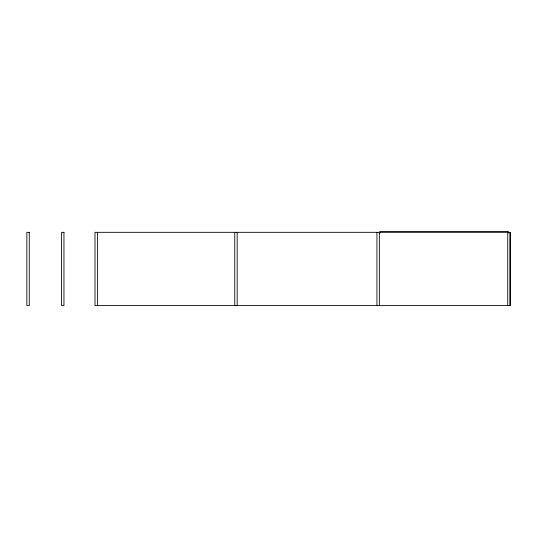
<?xml version="1.0" encoding="UTF-8"?>
<svg xmlns="http://www.w3.org/2000/svg" width="537" height="537" viewBox="0 0 537 537"><rect width="100%" height="100%" fill="white"/><g stroke="black" fill="none" stroke-linecap="round" stroke-linejoin="round"><path stroke-width="0.81" d="M510.103 232.333L510.103 305.553M508.284 233.112L508.284 231.447L379.901 231.447L379.901 233.112M507.733 232.333L507.733 305.553M379.35 232.333L379.35 305.553M376.934 232.333L376.934 305.553M237.173 232.333L237.173 305.553M234.75 232.333L234.75 305.553M97.412 232.333L97.412 305.553M29.267 232.333L26.85 232.333L26.85 305.553L29.267 305.553L29.267 232.333M63.957 232.333L61.54 232.333L61.54 305.553L63.957 305.553L63.957 232.333M510.15 232.333L94.995 232.333L94.995 305.553L510.15 305.553L510.15 232.333"/></g></svg>
